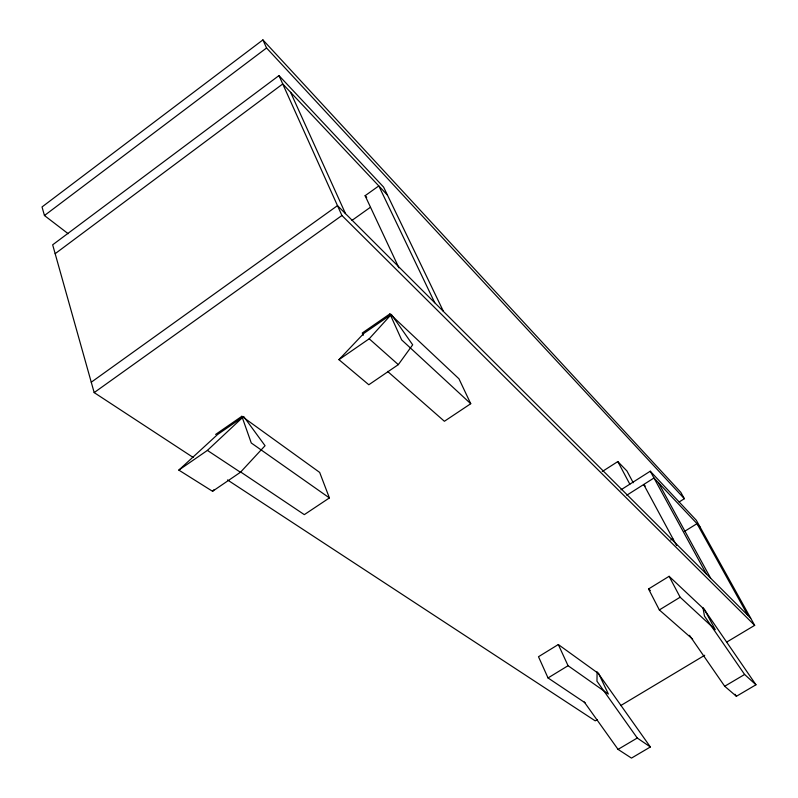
<?xml version="1.0" encoding="UTF-8"?>
<svg xmlns="http://www.w3.org/2000/svg" width="798" height="798" viewBox="0 0 798 798"><rect width="100%" height="100%" fill="white"/><g stroke="black" fill="none" stroke-linecap="round" stroke-linejoin="round"><path stroke-width="1.2" d="M597.113 671.776L596.964 681.213L637.253 738.02L650.37 746.968L631.477 758.1L618.051 749.382L584.216 701.941M398.312 364.646L412.686 344.816L391.339 314.402L369.195 338.791L338.941 359.669L368.816 384.756L398.312 364.646L369.195 338.791M241.654 417.883L217.505 434.571L178.832 470.102L212.547 491.289L240.447 472.266L265.056 445.713L243.669 416.486M338.941 359.669L363.778 333.454L389.294 315.809M212.547 491.289L214.253 489.503M178.832 470.102L207.4 450.401L242.762 417.334M679.088 502.012L684.355 498.71L680.824 492.346L262.911 39.9L42.035 206.951L44.449 215.53L68.169 233.704M44.449 215.53L266.552 47.98L262.911 39.9M443.459 311.449L383.579 187.051L278.971 75.591L52.668 244.816L94.174 392.596L193.136 457.424M55.162 253.684L282.741 83.96L387.459 195.111M91.261 382.212L337.484 205.645L750.679 618.171M398.9 267.829L365.115 195.709L378.801 185.924L434.76 302.761M94.174 392.596L341.923 215.5L278.971 75.591M351.978 220.398L370.232 207.4M215.63 434.431L241.854 416.297L319.669 472.416L329.404 497.922L304.317 514.64L240.168 471.648M387.559 371.389L444.396 421.274L470.74 403.718L458.96 378.801L389.913 313.893L362.282 333.005L363.26 335.28M602.251 471.538L617.812 461.573L626.949 470.99L633.223 482.74M620.874 489.882L650.27 471.209L696.335 520.286L754.669 625.353L727.028 641.901M626.749 495.239L653.971 477.992L699.936 526.77M670.679 540.017L672.784 538.7M684.365 531.508L696.993 523.658L747.846 615.348M558.301 644.535L568.056 665.712L608.355 694.051L598.729 673.692L558.301 644.535L538.5 656.724L548.027 677.951L585.114 702.799M692.664 639.178L659.338 609.931L648.545 588.964L669.103 576.316L704.464 609.562L715.257 629.682L680.135 597.223L669.103 576.316M548.027 677.951L568.056 665.712M659.338 609.931L680.135 597.223M597.353 719.577L595.228 720.853L227.51 479.947M620.734 705.572L704.704 655.278M618.051 749.382L637.253 738.02M724.704 686.26L744.604 674.48L755.965 684.774L736.394 696.295L724.704 686.26L689.482 635.318M207.4 450.401L240.447 472.266M329.404 497.922L251.27 442.99L241.854 416.297M648.545 588.964L650.36 590.59M470.74 403.718L401.653 339.878L389.913 313.893M341.923 215.5L754.669 625.353M365.115 195.709L366.711 197.365M645.203 486.052L643.697 484.496L676.644 545.603M266.552 47.98L684.355 498.71M597.832 672.794L650.37 746.968M734.978 694.25L736.394 696.295M744.604 674.48L704.484 616.116L702.918 607.547L755.965 684.774M658.42 482.71L710.619 578.171M650.27 471.209L706.31 573.872M617.812 461.573L629.841 484.187M290.602 92.309L345.494 213.635"/></g></svg>
